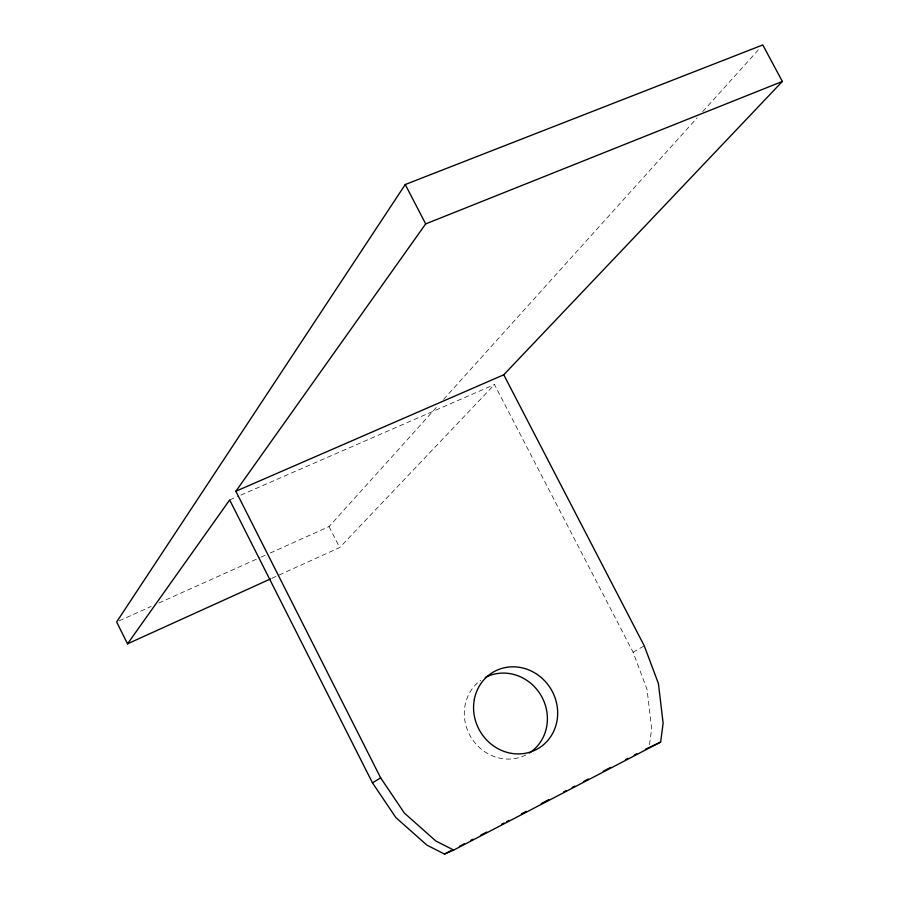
<?xml version="1.0" encoding="UTF-8"?>
<svg xmlns="http://www.w3.org/2000/svg" width="899" height="899" viewBox="0 0 899 899"><rect width="100%" height="100%" fill="white"/><g stroke="black" fill="none" stroke-linecap="round" stroke-linejoin="round"><path stroke-width="0.67" stroke-dasharray="4.5 3.37" d="M649.516 744.642L651.64 728.662L647.044 689.454L633.098 652.247L494.484 384.558L237.381 496.608M270.183 553.031L329.034 526.6L437.948 405.674M443.578 399.414L697.073 117.926M702.703 111.667L759.981 48.074M271.947 578.282L339.687 547.547L494.484 384.558M633.098 652.247L644.268 645.842M119.207 620.804L151.189 606.443M158.865 603.004L259.946 557.616M261.227 557.043L265.059 555.324M229.672 499.968L236.1 497.169M329.034 526.6L339.687 547.547M525.78 755.014A43.748 40.781 59.8 0 1 470.975 737.225A43.748 40.781 59.8 0 1 480.729 680.296"/><path stroke-width="1.35" d="M127.534 643.819L229.672 499.968L372.467 782.849L395.841 817.551L426.901 845.127L444.533 854.05L453.703 850.061L660.641 742.08L663.125 723.212L658.416 683.521L644.268 645.842L503.755 374.793L782.355 81.449L762.79 44.95L405.258 184.52L116.645 621.951L127.534 643.819L270.666 578.866M453.703 850.061L435.846 841.003L404.37 813.056L380.67 777.882L235.853 491.247L425.677 223.907L782.355 81.449M372.467 782.849L380.67 777.882M444.533 854.05L450.736 850.814M459.411 846.285L464.378 843.7M470.57 840.464L473.054 839.172M480.493 835.283L486.696 832.058M501.575 824.293L504.058 823.001M506.542 821.697L509.025 820.405M521.42 813.943L526.387 811.347M541.265 803.582L548.705 799.705M563.594 791.94L566.067 790.648M572.27 787.412L574.753 786.119M583.429 781.591L588.396 779.006M603.274 771.241L610.713 767.353M625.603 759.588L628.086 758.295M634.278 755.059L636.762 753.767M645.448 749.238L660.641 742.08M235.853 491.247L503.755 374.793M405.258 184.52L425.677 223.907M485.246 677.509A43.748 40.781 59.8 0 1 541.086 695.556A43.748 40.781 59.8 0 1 529.264 753.036M474.29 699.624A44.321 41.242 59.6 0 0 529.533 752.294A44.321 41.242 59.6 0 0 543.018 679.172A44.321 41.242 59.6 0 0 474.29 699.624"/></g></svg>
